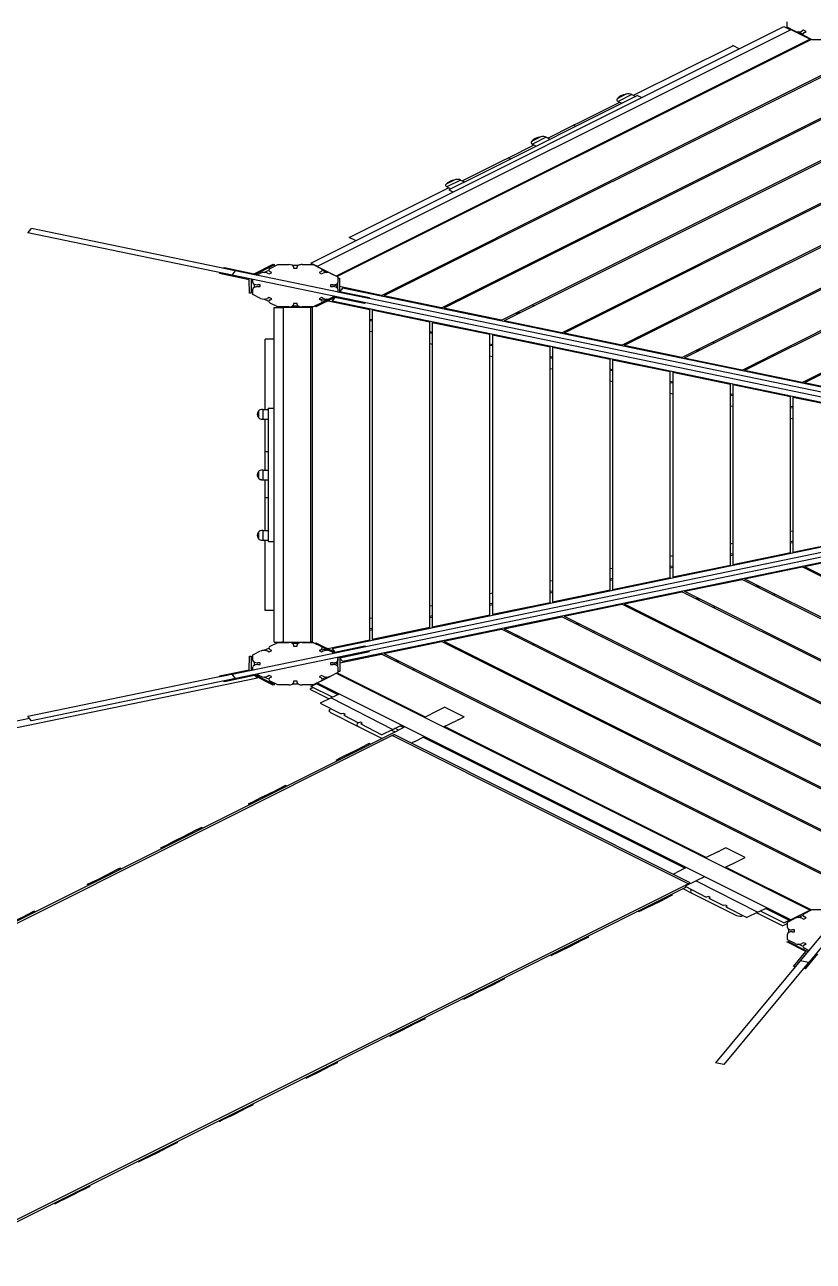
# Model space of a CAD drawing. Header units: millimetres. Extents: x 29838256 to 30236675, y -914750 to -833241.
# Drawn here: x 29969339 to 29970638, y -839502 to -837465 of the extents above; entities that cross this region are included whole.
import ezdxf

# ---------------------------------------------------------------- set-up
doc = ezdxf.new("R2010")
doc.units = ezdxf.units.MM
doc.header["$LTSCALE"] = 600
doc.header["$MEASUREMENT"] = 0
doc.layers.add('e-plan', color=9, linetype='CONTINUOUS')

msp = doc.modelspace()

# ---------------------------------------------------------------- linework, layer by layer
at = {"layer": 'e-plan', "extrusion": (0, -0.866025, 0.5)}
for p, q in [((29969810.3, -837857.4, 36597.1), (29970589.7, -837467.7, 37272)), ((29970589.7, -837467.7, 37272), (29970600.3, -837473, 37262.9)), ((29970595.2, -837469, 37269.7), (29970595.2, -837460, 37285.3)), ((29970607.9, -837475.4, 37258.7), (29970595.2, -837469, 37269.7)), ((29969820.9, -837862.7, 36587.9), (29970600.3, -837473, 37262.9)), ((29970632.8, -837488.5, 37235.9), (29969852, -837878.9, 36559.7)), ((29970635.2, -837489, 37235.1), (29969853.7, -837879.8, 36558.3)), ((29970599.5, -837471.5, 37265.4), (29970598.4, -837472, 37264.5)), ((29970631.3, -837487.4, 37237.8), (29970599.5, -837471.5, 37265.4)), ((29970600.3, -837473, 37262.9), (29970601, -837472.6, 37263.5)), ((29970601, -837472.6, 37263.5), (29970632.8, -837488.5, 37235.9)), ((29970621.2, -837480.2, 37250.3), (29970613.8, -837476.6, 37256.6)), ((29970622.1, -837474, 37261.1), (29970619.3, -837475.4, 37258.7)), ((29970626.3, -837476.1, 37257.4), (29970622.1, -837474, 37261.1)), ((29970623.5, -837477.5, 37255), (29970626.3, -837476.1, 37257.4)), ((29970636.2, -837489.5, 37234.2), (29970623.5, -837483.2, 37245.2)), ((29970631.3, -837487.4, 37237.8), (29970630.9, -837487.6, 37237.5)), ((29970634.1, -837489.5, 37234.2), (29970632.5, -837488.7, 37235.6)), ((29970654.2, -837489.5, 37234.2), (29970636.2, -837489.5, 37234.2)), ((29970341.7, -837581, 37075.7), (29970505.3, -837499.3, 37217.3)), ((29970505.3, -837499.3, 37217.3), (29970505.3, -837499.2, 37217.4)), ((29970515.9, -837504.5, 37208.2), (29970505.3, -837499.2, 37217.4)), ((29969926.4, -837910.6, 36504.9), (29970696.8, -837525.4, 37172.1)), ((29970698.5, -837527.4, 37168.6), (29969930.4, -837911.4, 36503.5)), ((29970025.5, -837931.1, 36469.4), (29970737.8, -837574.9, 37086.3)), ((29970739.5, -837576.9, 37082.9), (29970029.5, -837931.9, 36468)), ((29970348.5, -837581.2, 37075.4), (29970082.9, -837714, 36845.4)), ((29970253.3, -837625.3, 36999.1), (29970319.1, -837592.4, 37056.1)), ((29970330.5, -837578.9, 37079.3), (29970314.9, -837586.7, 37065.9)), ((29970338.9, -837579.6, 37078.1), (29970316.3, -837591, 37058.5)), ((29970316.3, -837591, 37058.5), (29970322.6, -837594.1, 37053)), ((29970338.9, -837579.6, 37078.1), (29970345.3, -837582.8, 37072.6)), ((29970348.5, -837581.2, 37075.4), (29970355.6, -837584.7, 37069.3)), ((29970124.5, -837951.6, 36433.9), (29970778.8, -837624.4, 37000.6)), ((29970780.5, -837626.4, 36997.1), (29970128.5, -837952.4, 36432.4)), ((29970200.7, -837651.6, 36953.5), (29970243, -837630.4, 36990.2)), ((29970243, -837630.4, 36990.2), (29970253.3, -837625.3, 36999.1)), ((29970246.6, -837632.2, 36987.1), (29970243, -837630.4, 36990.2)), ((29970189.4, -837649.5, 36957.2), (29970173.9, -837657.2, 36943.7)), ((29970197.9, -837650.2, 36956), (29970175.3, -837661.5, 36936.4)), ((29970197.9, -837650.2, 36956), (29970204.2, -837653.3, 36950.5)), ((29970135.7, -837684, 36897.3), (29970178, -837662.9, 36933.9)), ((29970173.9, -837657.2, 36943.7), (29970173.8, -837657.3, 36943.7)), ((29970175.3, -837661.5, 36936.4), (29970175.2, -837661.5, 36936.3)), ((29970175.2, -837661.5, 36936.3), (29970181.5, -837664.7, 36930.8)), ((29970175.3, -837661.5, 36936.4), (29970181.6, -837664.6, 36930.9)), ((29970223.5, -837972.1, 36398.4), (29970819.9, -837673.9, 36914.8)), ((29970059.7, -837722, 36831.5), (29970125.5, -837689.2, 36888.4)), ((29970125.5, -837689.2, 36888.4), (29970135.7, -837684, 36897.3)), ((29970139.3, -837685.8, 36894.2), (29970135.7, -837684, 36897.3)), ((29970821.5, -837675.9, 36911.4), (29970227.5, -837972.9, 36396.9)), ((29970082.9, -837714, 36845.4), (29970037.3, -837736.8, 36805.9)), ((29969873.5, -837815.2, 36670.2), (29970037.1, -837733.4, 36811.9)), ((29970048.5, -837719.9, 36835.1), (29970032.9, -837727.7, 36821.6)), ((29970057, -837720.6, 36833.9), (29970034.3, -837732, 36814.3)), ((29970034.3, -837732, 36814.3), (29970040.7, -837735.1, 36808.8)), ((29970057, -837720.6, 36833.9), (29970063.3, -837723.8, 36828.4)), ((29970322.5, -837992.6, 36362.8), (29970860.9, -837723.4, 36829.1)), ((29970862.5, -837725.4, 36825.6), (29970326.5, -837993.4, 36361.4)), ((29970037.3, -837736.8, 36805.9), (29970044.4, -837740.3, 36799.8)), ((29970421.5, -838013.1, 36327.3), (29970901.9, -837772.9, 36743.3)), ((29970903.6, -837774.9, 36739.9), (29970425.5, -838013.9, 36325.9)), ((29969344, -837807.6, 36683.3), (29969349.7, -837800.6, 36695.3)), ((29969680.4, -837877.2, 36562.6), (29969344, -837807.6, 36683.3)), ((29969686.2, -837870.3, 36574.7), (29969349.7, -837800.6, 36695.3)), ((29969884, -837820.5, 36660.9), (29969873.4, -837815.2, 36670.1)), ((29969873.4, -837815.2, 36670.1), (29969873.5, -837815.2, 36670.2)), ((29970520.6, -838033.6, 36291.8), (29970942.9, -837822.4, 36657.6)), ((29970944.6, -837824.4, 36654.1), (29970524.6, -838034.4, 36290.4)), ((29969810.3, -837857.4, 36597.1), (29969820.9, -837862.7, 36587.9)), ((29969659.7, -837874.6, 36567.3), (29969660.8, -837873.2, 36569.7)), ((29969708.8, -837884.8, 36549.6), (29969659.7, -837874.6, 36567.3)), ((29969666.7, -837866.2, 36581.9), (29969667.8, -837864.8, 36584.3)), ((29969717.5, -837876.7, 36563.6), (29969666.7, -837866.2, 36581.9)), ((29969667.8, -837864.8, 36584.3), (29969717, -837874.9, 36566.6)), ((29969680.4, -837877.2, 36562.6), (29969686.2, -837870.3, 36574.7)), ((29969680.6, -837877.3, 36562.6), (29969680.4, -837877.2, 36562.6)), ((29969680.6, -837877.4, 36562.4), (29969680.6, -837877.3, 36562.6)), ((29971216.7, -838195.5, 36011.4), (29969680.6, -837877.4, 36562.4)), ((29969717.4, -837876.8, 36563.5), (29969686.2, -837870.3, 36574.7)), ((29971222.5, -838188.6, 36023.4), (29969686.3, -837870.4, 36574.4)), ((29969717, -837874.9, 36566.6), (29969748.2, -837859.4, 36593.5)), ((29969717.3, -837876.9, 36563.3), (29969717.4, -837876.8, 36563.5)), ((29969750.3, -837860.5, 36591.7), (29969717.5, -837876.7, 36563.6)), ((29969720.3, -837877.5, 36562.2), (29969727.5, -837873.9, 36568.4)), ((29969733.3, -837872.8, 36570.4), (29969740.7, -837869.1, 36576.8)), ((29969738.8, -837873.9, 36568.4), (29969741.6, -837875.3, 36565.9)), ((29969741.6, -837875.3, 36565.9), (29969745.9, -837873.2, 36569.6)), ((29969743, -837866.2, 36581.9), (29969755.8, -837859.8, 36592.9)), ((29969745.9, -837873.2, 36569.6), (29969743, -837871.8, 36572.1)), ((29969748.2, -837859.4, 36593.5), (29969750.3, -837860.5, 36591.7)), ((29969755.8, -837859.8, 36592.9), (29969773.8, -837859.8, 36592.9)), ((29969779.6, -837861, 36590.7), (29969789.9, -837861, 36590.7)), ((29969781.8, -837863.8, 36586), (29969781.8, -837865.8, 36582.5)), ((29969781.8, -837865.8, 36582.5), (29969787.8, -837865.8, 36582.5)), ((29969787.8, -837865.8, 36582.5), (29969787.8, -837863.8, 36586)), ((29969795.8, -837859.8, 36592.9), (29969813.8, -837859.8, 36592.9)), ((29969813.8, -837859.8, 36592.9), (29969826.5, -837866.2, 36581.9)), ((29969819.1, -837861.7, 36589.5), (29969818.7, -837861.9, 36589.2)), ((29969820.6, -837862.8, 36587.6), (29969818.7, -837861.9, 36589.2)), ((29969820.2, -837863, 36587.3), (29969820.9, -837862.7, 36587.9)), ((29969852, -837878.9, 36559.7), (29969820.2, -837863, 36587.3)), ((29969826.5, -837871.8, 36572.1), (29969823.7, -837873.2, 36569.6)), ((29969823.7, -837873.2, 36569.6), (29969827.9, -837875.3, 36565.9)), ((29969827.9, -837875.3, 36565.9), (29969830.7, -837873.9, 36568.4)), ((29969828.8, -837869.1, 36576.8), (29969836.2, -837872.8, 36570.4)), ((29969842, -837873.9, 36568.4), (29969854.8, -837880.3, 36557.4)), ((29970619.6, -838054.1, 36256.3), (29970983.9, -837871.9, 36571.8)), ((29970985.6, -837873.9, 36568.4), (29970623.6, -838055, 36254.9)), ((29969708.9, -837906.8, 36511.5), (29969708.8, -837884.8, 36549.6)), ((29969711.7, -837883.8, 36551.3), (29969711.9, -837906.8, 36511.5)), ((29969714.7, -837889.3, 36541.8), (29969714.7, -837884.5, 36550.2)), ((29969717.2, -837897.4, 36527.8), (29969717.2, -837892.2, 36536.8)), ((29969726.7, -837893.3, 36534.9), (29969722.7, -837893.3, 36534.9)), ((29969722.7, -837896.3, 36529.7), (29969726.7, -837896.3, 36529.7)), ((29969726.7, -837896.3, 36529.7), (29969726.7, -837893.3, 36534.9)), ((29969846.8, -837893.3, 36534.9), (29969842.8, -837893.3, 36534.9)), ((29969842.8, -837893.3, 36534.9), (29969842.8, -837896.3, 36529.7)), ((29969842.8, -837896.3, 36529.7), (29969846.8, -837896.3, 36529.7)), ((29969854.6, -837895.7, 36530.7), (29969843, -837893.3, 36534.9)), ((29969852.3, -837895.2, 36531.5), (29969852.3, -837897.4, 36527.8)), ((29969854.8, -837879.2, 36559.2), (29969853.1, -837878.4, 36560.6)), ((29969854.7, -837899.8, 36523.7), (29969854.6, -837890.2, 36540.3)), ((29969854.8, -837880.3, 36557.4), (29969854.8, -837889.3, 36541.8)), ((29969854.8, -837882.2, 36554), (29969857.5, -837882.2, 36554)), ((29969857.5, -837882.2, 36554), (29969857.6, -837904.2, 36515.9)), ((29969926.4, -837910.6, 36504.9), (29969857.5, -837896.3, 36529.6)), ((29969956.5, -837898.4, 36526), (29969952.5, -837897.6, 36527.5)), ((29969977, -837885.3, 36548.7), (29969981, -837886.1, 36547.2)), ((29969711.9, -837906.8, 36511.5), (29969708.9, -837906.8, 36511.5)), ((29969714.7, -837909.3, 36507.1), (29969714.7, -837900.3, 36522.7)), ((29969727.5, -837915.7, 36496.1), (29969714.7, -837909.3, 36507.1)), ((29969740.7, -837920.5, 36487.7), (29969733.3, -837916.8, 36494.1)), ((29969741.6, -837914.2, 36498.6), (29969738.8, -837915.7, 36496.1)), ((29969745.9, -837916.4, 36494.9), (29969741.6, -837914.2, 36498.6)), ((29969743, -837917.8, 36492.4), (29969745.9, -837916.4, 36494.9)), ((29969849.5, -837914, 36498.9), (29969818.3, -837929.6, 36472)), ((29969827.9, -837914.2, 36498.6), (29969823.7, -837916.4, 36494.9)), ((29969823.7, -837916.4, 36494.9), (29969826.5, -837917.8, 36492.4)), ((29969823.8, -837916.4, 36494.8), (29969835.6, -837918.9, 36490.5)), ((29969827.1, -837923.1, 36483.2), (29969848.9, -837912.3, 36501.9)), ((29969830.7, -837915.7, 36496.1), (29969827.9, -837914.2, 36498.6)), ((29969836.2, -837916.8, 36494.1), (29969833.1, -837918.4, 36491.4)), ((29969848.9, -837912.2, 36502), (29969842, -837915.7, 36496.1)), ((29969849.6, -837914.1, 36498.9), (29969845.1, -837919.5, 36489.5)), ((29969848.9, -837912.3, 36501.9), (29969899.8, -837922.8, 36483.7)), ((29969898.6, -837924.2, 36481.3), (29969849.5, -837914, 36498.9)), ((29969850.8, -837912.6, 36501.4), (29969850.8, -837912.7, 36501.3)), ((29969854.8, -837900.3, 36522.7), (29969854.8, -837905.3, 36514)), ((29969905.6, -837915.8, 36495.9), (29969854.8, -837905.3, 36514.1)), ((29969856.6, -837905.7, 36513.4), (29969856.6, -837905.7, 36513.4)), ((29969857.6, -837904.2, 36515.9), (29969906.7, -837914.4, 36498.3)), ((29969862.4, -837898.7, 36525.5), (29969857.7, -837904.3, 36515.8)), ((29971080.1, -838150.9, 36088.7), (29969862.4, -837898.7, 36525.5)), ((29969881.8, -837901.3, 36520.9), (29969880.8, -837902.5, 36518.9)), ((29969906.7, -837914.4, 36498.3), (29969905.6, -837915.8, 36495.9)), ((29970025.5, -837931.1, 36469.4), (29969930.4, -837911.4, 36503.5)), ((29969953, -837900.1, 36523), (29969949, -837899.3, 36524.4)), ((29970055.5, -837918.9, 36490.5), (29970051.5, -837918.1, 36491.9)), ((29970076, -837905.8, 36513.1), (29970080, -837906.7, 36511.7)), ((29969755.8, -837929.8, 36471.6), (29969743, -837923.4, 36482.6)), ((29969749.9, -837930.8, 36469.9), (29969764.9, -837930.8, 36469.9)), ((29969749.9, -838481.9, 35515.4), (29969749.9, -837930.8, 36469.9)), ((29969773.8, -837929.8, 36471.6), (29969755.8, -837929.8, 36471.6)), ((29969807.3, -837930, 36471.2), (29969762.3, -837930, 36471.2)), ((29969762.3, -837930, 36471.2), (29969762.3, -837930.8, 36469.9)), ((29969764.9, -837930.3, 36470.8), (29969809.9, -837930.3, 36470.8)), ((29969764.9, -837930.8, 36469.9), (29969764.9, -837930.3, 36470.8)), ((29969764.9, -838481.9, 35515.4), (29969764.9, -837930.8, 36469.9)), ((29969789.9, -837928.5, 36473.8), (29969779.6, -837928.5, 36473.8)), ((29969787.8, -837923.8, 36482), (29969781.8, -837923.8, 36482)), ((29969781.8, -837923.8, 36482), (29969781.8, -837925.8, 36478.6)), ((29969787.8, -837925.8, 36478.6), (29969787.8, -837923.8, 36482)), ((29969813.8, -837929.8, 36471.6), (29969795.8, -837929.8, 36471.6)), ((29969807.3, -837930, 36471.2), (29969807.3, -837930.3, 36470.8)), ((29969809.9, -837930.3, 36470.8), (29969809.9, -838482.4, 35514.5)), ((29969812.3, -837930.5, 36470.3), (29969809.9, -837930.5, 36470.3)), ((29969812.3, -837929.8, 36471.6), (29969812.3, -838482.4, 35514.5)), ((29969826.5, -837923.4, 36482.6), (29969813.8, -837929.8, 36471.6)), ((29969818.3, -837929.6, 36472), (29969816.3, -837928.5, 36473.8)), ((29969838.5, -837919.5, 36489.5), (29969907.3, -837933.7, 36464.8)), ((29969845.1, -837919.5, 36489.5), (29971062.8, -838171.7, 36052.7)), ((29969863.6, -837923.3, 36482.9), (29969862.7, -837924.5, 36480.8)), ((29969899.8, -837922.8, 36483.7), (29969898.6, -837924.2, 36481.3)), ((29969907.3, -838478.5, 35521.3), (29969907.3, -837933.7, 36464.8)), ((29969911.3, -837934.6, 36463.4), (29969911.3, -838477.6, 35522.7)), ((29969911.3, -837934.6, 36463.4), (29970006.3, -837954.2, 36429.3)), ((29970124.5, -837951.6, 36433.9), (29970029.5, -837931.9, 36468)), ((29970052, -837920.6, 36487.5), (29970048, -837919.8, 36488.9)), ((29970154.5, -837939.4, 36455), (29970150.5, -837938.6, 36456.4)), ((29970175, -837926.3, 36477.6), (29970179, -837927.2, 36476.2)), ((29969907.3, -837949.7, 36437.2), (29969911.3, -837950.5, 36435.8)), ((29969911.3, -837953, 36431.5), (29969907.3, -837952.1, 36433)), ((29970006.3, -838458, 35556.8), (29970006.3, -837954.2, 36429.3)), ((29970010.3, -837955.1, 36427.9), (29970105.3, -837974.7, 36393.8)), ((29970010.3, -837955.1, 36427.9), (29970010.3, -838457.1, 35558.3)), ((29970223.5, -837972.1, 36398.4), (29970128.5, -837952.4, 36432.4)), ((29970151, -837941.1, 36452), (29970147, -837940.3, 36453.4)), ((29970253.5, -837959.9, 36419.5), (29970249.5, -837959.1, 36420.9)), ((29970274, -837946.8, 36442.1), (29970278, -837947.7, 36440.7)), ((29969907.3, -837969.4, 36403), (29969911.3, -837970.3, 36401.5)), ((29970006.3, -837970.2, 36401.7), (29970010.3, -837971, 36400.3)), ((29970010.3, -837973.5, 36396), (29970006.3, -837972.6, 36397.4)), ((29970105.3, -838437.4, 35592.4), (29970105.3, -837974.7, 36393.8)), ((29970109.3, -837975.6, 36392.4), (29970109.3, -838436.6, 35593.8)), ((29970109.3, -837975.6, 36392.4), (29970204.3, -837995.2, 36358.3)), ((29970322.5, -837992.6, 36362.8), (29970227.5, -837972.9, 36396.9)), ((29970250, -837961.7, 36416.5), (29970246, -837960.8, 36417.9)), ((29970352.5, -837980.4, 36383.9), (29970348.5, -837979.6, 36385.4)), ((29970373, -837967.3, 36406.6), (29970377, -837968.2, 36405.2)), ((29969734.9, -837983, 36379.5), (29969734.9, -837982.9, 36379.6)), ((29969749.9, -837982.9, 36379.6), (29969734.9, -837982.9, 36379.6)), ((29969734.9, -838098.6, 36179.2), (29969734.9, -837983, 36379.5)), ((29970006.3, -837990, 36367.4), (29970010.3, -837990.8, 36366)), ((29970105.3, -837990.7, 36366.2), (29970109.3, -837991.5, 36364.7)), ((29970109.3, -837994, 36360.5), (29970105.3, -837993.1, 36361.9)), ((29970204.3, -838416.9, 35627.9), (29970204.3, -837995.2, 36358.3)), ((29970208.3, -837996.1, 36356.8), (29970208.3, -838416.1, 35629.3)), ((29970208.3, -837996.1, 36356.8), (29970303.3, -838015.7, 36322.8)), ((29970421.5, -838013.1, 36327.3), (29970326.5, -837993.4, 36361.4)), ((29970349.1, -837982.2, 36380.9), (29970345.1, -837981.3, 36382.4)), ((29970451.6, -838000.9, 36348.4), (29970447.6, -838000.1, 36349.9)), ((29970472.1, -837987.8, 36371.1), (29970476.1, -837988.7, 36369.6)), ((29970105.3, -838010.5, 36331.9), (29970109.3, -838011.3, 36330.5)), ((29970204.3, -838011.2, 36330.7), (29970208.3, -838012, 36329.2)), ((29970208.3, -838014.5, 36325), (29970204.3, -838013.6, 36326.4)), ((29970303.4, -838396.4, 35663.4), (29970303.3, -838015.7, 36322.8)), ((29970307.3, -838016.6, 36321.3), (29970307.4, -838395.6, 35664.8)), ((29970307.3, -838016.6, 36321.3), (29970402.4, -838036.3, 36287.2)), ((29970520.6, -838033.6, 36291.8), (29970425.5, -838013.9, 36325.9)), ((29970448.1, -838002.7, 36345.4), (29970444.1, -838001.8, 36346.9)), ((29970571.1, -838008.4, 36335.6), (29970575.1, -838009.2, 36334.1)), ((29970204.3, -838031, 36296.4), (29970208.3, -838031.8, 36295)), ((29970303.3, -838031.7, 36295.1), (29970307.3, -838032.5, 36293.7)), ((29970307.3, -838035, 36289.4), (29970303.3, -838034.2, 36290.9)), ((29970402.4, -838375.9, 35698.9), (29970402.4, -838036.3, 36287.2)), ((29970406.4, -838037.1, 36285.8), (29970501.4, -838056.8, 36251.7)), ((29970406.4, -838037.1, 36285.8), (29970406.4, -838375.1, 35700.3)), ((29970619.6, -838054.1, 36256.3), (29970524.6, -838034.4, 36290.4)), ((29970547.1, -838023.2, 36309.9), (29970543.1, -838022.3, 36311.3)), ((29970550.6, -838021.4, 36312.9), (29970546.6, -838020.6, 36314.3)), ((29970303.3, -838051.5, 36260.9), (29970307.3, -838052.3, 36259.4)), ((29970402.4, -838052.2, 36259.6), (29970406.4, -838053, 36258.2)), ((29970406.4, -838055.5, 36253.9), (29970402.4, -838054.7, 36255.4)), ((29970501.4, -838355.4, 35734.4), (29970501.4, -838056.8, 36251.7)), ((29970505.4, -838057.6, 36250.3), (29970505.4, -838354.6, 35735.9)), ((29970505.4, -838057.6, 36250.3), (29970600.4, -838077.3, 36216.2)), ((29970718.6, -838074.6, 36220.8), (29970623.6, -838055, 36254.9)), ((29970402.4, -838072, 36225.4), (29970406.4, -838072.8, 36223.9)), ((29970501.4, -838072.7, 36224.1), (29970505.4, -838073.5, 36222.7)), ((29970505.4, -838076, 36218.4), (29970501.4, -838075.2, 36219.8)), ((29970600.4, -838334.9, 35770), (29970600.4, -838077.3, 36216.2)), ((29970604.4, -838078.1, 36214.8), (29970699.4, -838097.8, 36180.7)), ((29970604.4, -838078.1, 36214.8), (29970604.4, -838334.1, 35771.4)), ((29969724, -838101.1, 36174.9), (29969724, -838112.1, 36155.8)), ((29969731, -838098.6, 36179.2), (29969731, -838114.6, 36151.5)), ((29969731, -838098.6, 36179.2), (29969739.9, -838098.6, 36179.2)), ((29969739.9, -838096.3, 36183.2), (29969739.9, -838284.1, 35857.9)), ((29969739.9, -838096.3, 36183.2), (29969749.9, -838096.3, 36183.2)), ((29970501.4, -838092.5, 36189.8), (29970505.4, -838093.3, 36188.4)), ((29970600.4, -838093.2, 36188.6), (29970604.4, -838094, 36187.2)), ((29970604.4, -838096.5, 36182.9), (29970600.4, -838095.7, 36184.3)), ((29969731, -838114.6, 36151.5), (29969739.9, -838114.6, 36151.5)), ((29969734.9, -838161.2, 36070.9), (29969734.9, -838114.6, 36151.5)), ((29970600.4, -838113, 36154.3), (29970604.4, -838113.8, 36152.9)), ((29969734.9, -838168.4, 36058.3), (29969734.9, -838161.2, 36070.9)), ((29969739.9, -838168.4, 36058.3), (29969734.9, -838168.4, 36058.3)), ((29969734.9, -838198.4, 36006.5), (29969734.9, -838168.4, 36058.3)), ((29969724, -838200.9, 36002.1), (29969724, -838211.9, 35983.1)), ((29969731, -838198.4, 36006.5), (29969731, -838214.4, 35978.8)), ((29969731, -838198.4, 36006.5), (29969739.9, -838198.4, 36006.5)), ((29971217.2, -838216.8, 35974.6), (29969680.7, -838535, 35423.4)), ((29971222.9, -838223.7, 35962.6), (29969686.5, -838541.9, 35411.4)), ((29969724, -838211.9, 35983.1), (29969724, -838211.9, 35983)), ((29969731, -838214.4, 35978.8), (29969731, -838214.4, 35978.7)), ((29969731, -838214.4, 35978.7), (29969739.9, -838214.4, 35978.7)), ((29969731, -838214.4, 35978.8), (29969739.9, -838214.4, 35978.8)), ((29969734.9, -838244.3, 35926.9), (29969734.9, -838214.4, 35978.7)), ((29969734.9, -838251.5, 35914.4), (29969734.9, -838244.3, 35926.9)), ((29969739.9, -838244.3, 35926.9), (29969734.9, -838244.3, 35926.9)), ((29971062.8, -838240.5, 35933.5), (29969845.2, -838492.7, 35496.6)), ((29971253.1, -838238.5, 35936.9), (29970616.6, -839006.9, 34606.1)), ((29971267, -838241.4, 35932), (29970630.5, -839009.7, 34601.1)), ((29969734.9, -838298, 35833.9), (29969734.9, -838251.5, 35914.4)), ((29969862.4, -838513.5, 35460.6), (29971080.1, -838261.3, 35897.4)), ((29969739.9, -838284.1, 35857.9), (29969739.9, -838316.4, 35802.1)), ((29969724, -838300.5, 35829.5), (29969724, -838311.5, 35810.5)), ((29969731, -838298, 35833.9), (29969731, -838314, 35806.1)), ((29969731, -838298, 35833.9), (29969739.9, -838298, 35833.9)), ((29970600.4, -838299.2, 35831.8), (29970604.4, -838298.4, 35833.3)), ((29969731, -838314, 35806.1), (29969739.9, -838314, 35806.1)), ((29969734.9, -838429.7, 35605.7), (29969734.9, -838314, 35806.1)), ((29969739.9, -838316.4, 35802.1), (29969749.9, -838316.4, 35802.1)), ((29970501.4, -838319.7, 35796.3), (29970505.4, -838318.9, 35797.7)), ((29970604.4, -838315.7, 35803.3), (29970600.4, -838316.5, 35801.8)), ((29970604.4, -838318.1, 35799), (29970600.4, -838319, 35797.6)), ((29970699.4, -838314.4, 35805.5), (29970604.4, -838334.1, 35771.4)), ((29970402.4, -838340.2, 35760.8), (29970406.4, -838339.4, 35762.2)), ((29970505.4, -838336.2, 35767.7), (29970501.4, -838337, 35766.3)), ((29970505.4, -838338.6, 35763.5), (29970501.4, -838339.5, 35762)), ((29970600.4, -838334.9, 35770), (29970505.4, -838354.6, 35735.9)), ((29970623.6, -838357.2, 35731.3), (29970718.6, -838337.5, 35765.4)), ((29970303.4, -838360.7, 35725.3), (29970307.4, -838359.9, 35726.7)), ((29970406.4, -838356.7, 35732.2), (29970402.4, -838357.5, 35730.8)), ((29970406.4, -838359.2, 35728), (29970402.4, -838360, 35726.5)), ((29970501.4, -838355.4, 35734.4), (29970406.4, -838375.1, 35700.3)), ((29970524.6, -838377.7, 35695.8), (29970619.6, -838358.1, 35729.9)), ((29970984, -838540.2, 35414.3), (29970619.6, -838358.1, 35729.9)), ((29970623.6, -838357.2, 35731.3), (29970985.6, -838538.2, 35417.8)), ((29970204.3, -838381.2, 35689.7), (29970208.3, -838380.4, 35691.2)), ((29970307.4, -838377.2, 35696.7), (29970303.4, -838378, 35695.3)), ((29970307.4, -838379.7, 35692.4), (29970303.4, -838380.5, 35691)), ((29970402.4, -838375.9, 35698.9), (29970307.4, -838395.6, 35664.8)), ((29970425.6, -838398.2, 35660.3), (29970520.6, -838378.6, 35694.4)), ((29970942.9, -838589.7, 35328.6), (29970520.6, -838378.6, 35694.4)), ((29970524.6, -838377.7, 35695.8), (29970944.6, -838587.7, 35332)), ((29970105.3, -838401.7, 35654.2), (29970109.3, -838400.9, 35655.7)), ((29970208.3, -838397.7, 35661.2), (29970204.3, -838398.5, 35659.7)), ((29970208.3, -838400.2, 35656.9), (29970204.3, -838401, 35655.5)), ((29970303.4, -838396.4, 35663.4), (29970208.3, -838416.1, 35629.3)), ((29970326.5, -838418.7, 35624.7), (29970421.6, -838399.1, 35658.8)), ((29970901.9, -838639.2, 35242.8), (29970421.6, -838399.1, 35658.8)), ((29970425.6, -838398.2, 35660.3), (29970903.6, -838637.2, 35246.3)), ((29970543.1, -838389.8, 35674.8), (29970547.1, -838389, 35676.3)), ((29970550.6, -838390.7, 35673.2), (29970546.6, -838391.6, 35671.8)), ((29970571.1, -838403.8, 35650.6), (29970575.1, -838403, 35652)), ((29970006.3, -838422.2, 35618.7), (29970010.3, -838421.4, 35620.1)), ((29970109.3, -838418.2, 35625.7), (29970105.3, -838419, 35624.2)), ((29970109.3, -838420.7, 35621.4), (29970105.3, -838421.5, 35620)), ((29970204.3, -838416.9, 35627.9), (29970109.3, -838436.6, 35593.8)), ((29970227.5, -838439.3, 35589.2), (29970322.5, -838419.6, 35623.3)), ((29970860.9, -838688.8, 35157.1), (29970322.5, -838419.6, 35623.3)), ((29970326.5, -838418.7, 35624.7), (29970862.6, -838686.8, 35160.5)), ((29970444.1, -838410.3, 35639.3), (29970448.1, -838409.5, 35640.7)), ((29970451.6, -838411.3, 35637.7), (29970447.6, -838412.1, 35636.3)), ((29970472.1, -838424.3, 35615.1), (29970476.1, -838423.5, 35616.5)), ((29969734.9, -838429.8, 35605.7), (29969734.9, -838429.7, 35605.7)), ((29969749.9, -838429.8, 35605.7), (29969734.9, -838429.8, 35605.7)), ((29969907.3, -838442.7, 35583.2), (29969911.3, -838441.9, 35584.6)), ((29970010.3, -838438.7, 35590.1), (29970006.3, -838439.6, 35588.7)), ((29970010.3, -838441.2, 35585.9), (29970006.3, -838442, 35584.4)), ((29970105.3, -838437.4, 35592.4), (29970010.3, -838457.1, 35558.3)), ((29970128.5, -838459.8, 35553.7), (29970223.5, -838440.1, 35587.8)), ((29970819.9, -838738.3, 35071.3), (29970223.5, -838440.1, 35587.8)), ((29970227.5, -838439.3, 35589.2), (29970821.6, -838736.3, 35074.8)), ((29970345.1, -838430.8, 35603.8), (29970349.1, -838430, 35605.2)), ((29970352.6, -838431.8, 35602.2), (29970348.6, -838432.6, 35600.8)), ((29970373.1, -838444.8, 35579.6), (29970377.1, -838444, 35581)), ((29969911.3, -838459.2, 35554.6), (29969907.3, -838460.1, 35553.2)), ((29969911.3, -838461.7, 35550.4), (29969907.3, -838462.5, 35548.9)), ((29970006.3, -838458, 35556.8), (29969911.3, -838477.6, 35522.7)), ((29970029.5, -838480.3, 35518.2), (29970124.5, -838460.6, 35552.3)), ((29970778.9, -838787.8, 34985.6), (29970124.5, -838460.6, 35552.3)), ((29970128.5, -838459.8, 35553.7), (29970780.5, -838785.8, 34989)), ((29970246.1, -838451.4, 35568.3), (29970250.1, -838450.5, 35569.7)), ((29970253.5, -838452.3, 35566.7), (29970249.5, -838453.1, 35565.2)), ((29970274, -838465.3, 35544), (29970278, -838464.5, 35545.5)), ((29969743.1, -838488.8, 35503.5), (29969755.8, -838482.4, 35514.5)), ((29969749.9, -838481.9, 35515.4), (29969764.9, -838481.9, 35515.4)), ((29969755.8, -838482.4, 35514.5), (29969773.8, -838482.4, 35514.5)), ((29969762.3, -838481.9, 35515.4), (29969762.3, -838482.1, 35514.9)), ((29969764.9, -838482.1, 35514.9), (29969762.3, -838482.1, 35514.9)), ((29969764.9, -838482.4, 35514.5), (29969764.9, -838481.9, 35515.4)), ((29969809.9, -838482.4, 35514.5), (29969764.9, -838482.4, 35514.5)), ((29969779.6, -838483.6, 35512.3), (29969790, -838483.6, 35512.3)), ((29969781.8, -838486.4, 35507.6), (29969781.8, -838488.4, 35504.1)), ((29969781.8, -838488.4, 35504.1), (29969787.8, -838488.4, 35504.1)), ((29969787.8, -838488.4, 35504.1), (29969787.8, -838486.4, 35507.6)), ((29969795.8, -838482.4, 35514.5), (29969813.8, -838482.4, 35514.5)), ((29969812.3, -838481.6, 35515.8), (29969809.9, -838481.6, 35515.8)), ((29969813.8, -838482.4, 35514.5), (29969826.5, -838488.8, 35503.5)), ((29969816.5, -838483.8, 35512.1), (29969818.4, -838482.8, 35513.8)), ((29969818.4, -838482.8, 35513.8), (29969849.6, -838498.3, 35486.9)), ((29969907.3, -838478.5, 35521.3), (29969838.4, -838492.7, 35496.6)), ((29969849.6, -838498.3, 35486.9), (29969898.8, -838488.1, 35504.5)), ((29969862.7, -838487.7, 35505.3), (29969863.6, -838488.9, 35503.3)), ((29969898.8, -838488.1, 35504.5), (29969899.9, -838489.5, 35502.1)), ((29969930.5, -838500.8, 35482.7), (29970025.5, -838481.1, 35516.7)), ((29970737.9, -838837.3, 34899.8), (29970025.5, -838481.1, 35516.7)), ((29970029.5, -838480.3, 35518.2), (29970739.5, -838835.3, 34903.3)), ((29970147.1, -838471.9, 35532.7), (29970151.1, -838471, 35534.2)), ((29970154.5, -838472.8, 35531.2), (29970150.5, -838473.6, 35529.7)), ((29970175, -838485.9, 35508.5), (29970179, -838485, 35509.9)), ((29969708.8, -838527.3, 35436.7), (29969708.9, -838505.3, 35474.8)), ((29969708.9, -838505.3, 35474.8), (29969711.9, -838505.3, 35474.8)), ((29969711.9, -838505.3, 35474.8), (29969711.6, -838528.4, 35434.9)), ((29969714.8, -838502.9, 35479), (29969727.5, -838496.5, 35490)), ((29969714.8, -838511.9, 35463.4), (29969714.8, -838502.9, 35479)), ((29969733.4, -838495.4, 35492), (29969740.7, -838491.7, 35498.4)), ((29969738.8, -838496.5, 35490), (29969741.6, -838497.9, 35487.6)), ((29969741.6, -838497.9, 35487.6), (29969745.9, -838495.8, 35491.2)), ((29969745.9, -838495.8, 35491.2), (29969743.1, -838494.4, 35493.7)), ((29969826.5, -838494.4, 35493.7), (29969823.7, -838495.8, 35491.2)), ((29969823.7, -838495.8, 35491.2), (29969827.9, -838497.9, 35487.6)), ((29969835.5, -838493.3, 35495.6), (29969823.8, -838495.8, 35491.4)), ((29969841.3, -838496.2, 35490.6), (29969827.6, -838489.4, 35502.3)), ((29969827.9, -838497.9, 35487.6), (29969830.7, -838496.5, 35490)), ((29969833.1, -838493.8, 35494.7), (29969836.2, -838495.4, 35492)), ((29969842.1, -838496.5, 35490), (29969849.2, -838500.1, 35483.8)), ((29969845.2, -838492.7, 35496.6), (29969849.8, -838498.3, 35487)), ((29969899.9, -838489.5, 35502.1), (29969849.1, -838500.1, 35483.9)), ((29969850.9, -838499.7, 35484.6), (29969851, -838499.7, 35484.5)), ((29969854.7, -838522.5, 35445.1), (29969854.9, -838507.1, 35471.7)), ((29969854.8, -838507.1, 35471.8), (29969854.8, -838511.9, 35463.4)), ((29969854.9, -838507.1, 35471.7), (29969905.8, -838496.6, 35490)), ((29969856.7, -838506.7, 35472.5), (29969856.8, -838506.7, 35472.4)), ((29969906.9, -838498, 35487.6), (29969857.7, -838508.1, 35469.9)), ((29969857.7, -838515.8, 35456.6), (29969926.5, -838501.6, 35481.2)), ((29969857.7, -838508.1, 35469.9), (29969857.7, -838530.1, 35431.8)), ((29969857.9, -838508.1, 35470), (29969862.4, -838513.5, 35460.6)), ((29969905.8, -838496.6, 35490), (29969906.9, -838498, 35487.6)), ((29970696.9, -838886.8, 34814.1), (29969926.5, -838501.6, 35481.2)), ((29969930.5, -838500.8, 35482.7), (29970698.5, -838884.8, 34817.5)), ((29970048, -838492.4, 35497.2), (29970052, -838491.5, 35498.7)), ((29970055.5, -838493.3, 35495.6), (29970051.5, -838494.1, 35494.2)), ((29970076, -838506.4, 35473), (29970080, -838505.5, 35474.4)), ((29969659.6, -838537.5, 35419), (29969708.8, -838527.3, 35436.7)), ((29969711.6, -838528.4, 35434.9), (29969660.8, -838538.9, 35416.6)), ((29969711.7, -838528.5, 35434.7), (29969680.5, -838534.9, 35423.5)), ((29969711.8, -838528.6, 35434.5), (29969711.7, -838528.5, 35434.7)), ((29969714.8, -838527.9, 35435.6), (29969714.8, -838522.9, 35444.3)), ((29969717.3, -838520, 35449.4), (29969717.3, -838514.8, 35458.4)), ((29969726.8, -838515.9, 35456.5), (29969722.8, -838515.9, 35456.5)), ((29969722.8, -838518.9, 35451.3), (29969726.8, -838518.9, 35451.3)), ((29969726.8, -838518.9, 35451.3), (29969726.8, -838515.9, 35456.5)), ((29969846.8, -838515.9, 35456.5), (29969842.8, -838515.9, 35456.5)), ((29969842.8, -838515.9, 35456.5), (29969842.8, -838518.9, 35451.3)), ((29969842.8, -838518.9, 35451.3), (29969846.8, -838518.9, 35451.3)), ((29969843, -838518.9, 35451.3), (29969854.8, -838516.4, 35455.5)), ((29969852.3, -838514.8, 35458.4), (29969852.3, -838517, 35454.6)), ((29969854.8, -838522.9, 35444.3), (29969854.8, -838531.9, 35428.8)), ((29969880.9, -838509.7, 35467.3), (29969881.8, -838510.8, 35465.2)), ((29969949, -838512.9, 35461.7), (29969953, -838512.1, 35463.1)), ((29969956.5, -838513.8, 35460.1), (29969952.5, -838514.6, 35458.7)), ((29969977, -838526.9, 35437.5), (29969981, -838526, 35438.9)), ((29969722.2, -838541.2, 35412.7), (29968618.3, -838769.8, 35016.6)), ((29969680.5, -838534.9, 35423.5), (29969344, -838604.6, 35302.8)), ((29969686.2, -838541.9, 35411.5), (29969349.7, -838611.6, 35290.8)), ((29969660.8, -838538.9, 35416.6), (29969659.6, -838537.5, 35419)), ((29969667.8, -838547.3, 35402), (29969666.6, -838545.9, 35404.4)), ((29969716.9, -838537.1, 35419.7), (29969667.8, -838547.3, 35402)), ((29969686.2, -838541.9, 35411.5), (29969680.5, -838534.9, 35423.5)), ((29969686.4, -838541.8, 35411.6), (29969686.2, -838541.9, 35411.5)), ((29969686.5, -838541.9, 35411.4), (29969686.4, -838541.8, 35411.6)), ((29969748.1, -838552.7, 35392.8), (29969716.9, -838537.1, 35419.7)), ((29969717.6, -838535.5, 35422.6), (29969750.2, -838551.6, 35394.6)), ((29969722.2, -838541.2, 35412.7), (29969720.2, -838538.8, 35416.8)), ((29969727.5, -838538.3, 35417.7), (29969720.7, -838534.8, 35423.7)), ((29969740.7, -838543.1, 35409.4), (29969733.4, -838539.4, 35415.7)), ((29969741.6, -838536.8, 35420.2), (29969738.8, -838538.3, 35417.7)), ((29969745.9, -838539, 35416.5), (29969741.6, -838536.8, 35420.2)), ((29969743.1, -838540.4, 35414.1), (29969745.9, -838539, 35416.5)), ((29969755.8, -838552.4, 35393.2), (29969743.1, -838546, 35404.3)), ((29969787.8, -838546.4, 35403.6), (29969781.8, -838546.4, 35403.6)), ((29969781.8, -838546.4, 35403.6), (29969781.8, -838548.4, 35400.2)), ((29969787.8, -838548.4, 35400.2), (29969787.8, -838546.4, 35403.6)), ((29969826.5, -838546, 35404.3), (29969813.8, -838552.4, 35393.2)), ((29969820.6, -838549.3, 35398.5), (29969818.7, -838550.3, 35396.9)), ((29970601, -838939.5, 34722.7), (29969820.3, -838549.2, 35398.8)), ((29969827.9, -838536.8, 35420.2), (29969823.7, -838539, 35416.5)), ((29969823.7, -838539, 35416.5), (29969826.5, -838540.4, 35414.1)), ((29969826.5, -838546, 35404.3), (29969842.1, -838538.3, 35417.7)), ((29969830.8, -838538.3, 35417.7), (29969827.9, -838536.8, 35420.2)), ((29969836.2, -838539.4, 35415.7), (29969828.8, -838543.1, 35409.4)), ((29969854.8, -838531.9, 35428.8), (29969842.1, -838538.3, 35417.7)), ((29969852.1, -838533.3, 35426.4), (29970632.9, -838923.6, 34750.3)), ((29969854.8, -838533, 35426.9), (29969853.1, -838533.8, 35425.5)), ((29969853.7, -838532.4, 35427.8), (29969998.8, -838605, 35302.2)), ((29969857.7, -838530.1, 35431.8), (29969854.8, -838530.1, 35431.8)), ((29969750.2, -838551.6, 35394.6), (29969748.1, -838552.7, 35392.8)), ((29969773.8, -838552.4, 35393.2), (29969755.8, -838552.4, 35393.2)), ((29969790, -838551.2, 35395.4), (29969779.6, -838551.2, 35395.4)), ((29969813.8, -838552.4, 35393.2), (29969795.8, -838552.4, 35393.2)), ((29969814.1, -838556.7, 35385.8), (29969808.4, -838559.5, 35380.9)), ((29969808.4, -838559.5, 35380.9), (29969840.3, -838575.5, 35353.3)), ((29969810.4, -838554.8, 35389), (29969819.1, -838550.5, 35396.6)), ((29969846, -838572.7, 35358.2), (29969810.4, -838554.8, 35389)), ((29969818.7, -838550.3, 35396.9), (29969854.8, -838568.3, 35365.6)), ((29969856.7, -838567.4, 35367.3), (29969843.5, -838573.9, 35356)), ((29969843.5, -838573.9, 35356), (29969825.7, -838582.7, 35340.8)), ((29969825.7, -838582.7, 35340.8), (29969860.4, -838600.3, 35310.3)), ((29969843.5, -838573.9, 35356), (29969945.2, -838625.6, 35266.5)), ((29970030.9, -838588.9, 35329.9), (29970021, -838593.9, 35321.4)), ((29970030.9, -838588.9, 35329.9), (29970062.7, -838604.9, 35302.4)), ((29969346.5, -838607.6, 35297.6), (29968610.2, -838760.1, 35033.5)), ((29969349.7, -838611.6, 35290.8), (29969344, -838604.6, 35302.8)), ((29969842.4, -838592.1, 35324.6), (29969842.7, -838591.9, 35324.8)), ((29969842.4, -838597.7, 35314.8), (29969888.4, -838620.7, 35274.9)), ((29969864, -838599.3, 35312.1), (29969860.4, -838600.3, 35310.3)), ((29969866.8, -838600.7, 35309.6), (29969864, -838599.3, 35312.1)), ((29969864.6, -838602.4, 35306.6), (29969866.8, -838600.7, 35309.6)), ((29969864.6, -838602.4, 35306.6), (29969888.5, -838614.6, 35285.6)), ((29970018.8, -838595, 35319.5), (29969997.2, -838605.8, 35300.8)), ((29970021, -838593.9, 35321.4), (29970018.8, -838595, 35319.5)), ((29970029, -838621.7, 35273.2), (29970050.7, -838610.9, 35292)), ((29970052.8, -838609.8, 35293.8), (29970050.7, -838610.9, 35292)), ((29970052.8, -838609.8, 35293.8), (29970062.7, -838604.9, 35302.4)), ((29969949.5, -838629.6, 35259.5), (29968696.6, -839256.1, 34174.3)), ((29969888.4, -838615, 35284.7), (29969888.7, -838614.9, 35285)), ((29969888.4, -838620.7, 35274.9), (29969927.9, -838640.5, 35240.7)), ((29969892, -838613.5, 35287.4), (29969888.5, -838614.6, 35285.6)), ((29969894.8, -838615, 35284.9), (29969892, -838613.5, 35287.4)), ((29969892.7, -838616.7, 35281.9), (29969894.8, -838615, 35284.9)), ((29969892.7, -838616.7, 35281.9), (29969927.4, -838634.4, 35251.3)), ((29969945.2, -838625.6, 35266.5), (29969927.4, -838634.4, 35251.3)), ((29969942.9, -838626.7, 35264.5), (29969949.1, -838629.8, 35259.1)), ((29969945.2, -838625.6, 35266.5), (29969959.3, -838618.7, 35278.5)), ((29969954.7, -838627, 35264), (29969948.6, -838623.9, 35269.3)), ((29969965.3, -838621.7, 35273.2), (29969949.5, -838629.6, 35259.5)), ((29969957.4, -838619.6, 35276.8), (29969963.5, -838622.6, 35271.6)), ((29970030.7, -838620.9, 35274.6), (29970462.1, -838836.6, 34901)), ((29969944, -838635.9, 35248.6), (29968700.1, -839257.9, 34171.3)), ((29969906.3, -838649.1, 35225.8), (29969891.5, -838656.5, 35212.9)), ((29969908.4, -838650.2, 35223.9), (29969906.3, -838649.1, 35225.8)), ((29969944, -838635.9, 35248.6), (29969947.4, -838634.2, 35251.5)), ((29970432, -838879.9, 34826), (29969944, -838635.9, 35248.6)), ((29970435.4, -838878.2, 34828.9), (29969947.4, -838634.2, 35251.5)), ((29969981.4, -838645.5, 35231.9), (29969975.7, -838648.4, 35227)), ((29969981.4, -838645.5, 35231.9), (29969997.2, -838637.6, 35245.6)), ((29970426.4, -838854.4, 34870.1), (29969994.9, -838638.7, 35243.7)), ((29969995.3, -838638.6, 35244), (29970426.7, -838854.3, 34870.4)), ((29969868.8, -838667.8, 35193.3), (29969855.8, -838674.3, 35182)), ((29969868.8, -838667.8, 35193.3), (29969891.5, -838656.5, 35212.9)), ((29969868.8, -838667.8, 35193.3), (29969871, -838668.9, 35191.5)), ((29969891.5, -838656.5, 35212.9), (29969893.6, -838657.6, 35211.1)), ((29969851.9, -838676.3, 35178.6), (29969855.8, -838674.3, 35182)), ((29969854, -838677.4, 35176.8), (29969851.9, -838676.3, 35178.6)), ((29969858, -838675.4, 35180.2), (29969855.8, -838674.3, 35182)), ((29969730.8, -838736.9, 35073.7), (29969753.4, -838725.6, 35093.3)), ((29969768.3, -838718.1, 35106.2), (29969753.4, -838725.6, 35093.3)), ((29969753.4, -838725.6, 35093.3), (29969755.6, -838726.6, 35091.5)), ((29969770.4, -838719.2, 35104.4), (29969768.3, -838718.1, 35106.2)), ((29969707.6, -838748.5, 35053.7), (29969717.8, -838743.4, 35062.5)), ((29969709.7, -838749.5, 35051.8), (29969707.6, -838748.5, 35053.7)), ((29969730.8, -838736.9, 35073.7), (29969717.8, -838743.4, 35062.5)), ((29969719.9, -838744.4, 35060.6), (29969717.8, -838743.4, 35062.5)), ((29969730.8, -838736.9, 35073.7), (29969732.9, -838737.9, 35071.9)), ((29969592.8, -838805.9, 34954.2), (29969615.4, -838794.6, 34973.8)), ((29969630.2, -838787.2, 34986.6), (29969615.4, -838794.6, 34973.8)), ((29969615.4, -838794.6, 34973.8), (29969617.5, -838795.6, 34971.9)), ((29969632.4, -838788.2, 34984.8), (29969630.2, -838787.2, 34986.6)), ((29969563.3, -838820.6, 34928.7), (29969575.4, -838814.6, 34939.2)), ((29969579.7, -838812.4, 34942.9), (29969575.4, -838814.6, 34939.2)), ((29969575.4, -838814.6, 34939.2), (29969577.5, -838815.6, 34937.3)), ((29969592.8, -838805.9, 34954.2), (29969579.7, -838812.4, 34942.9)), ((29969581.9, -838813.5, 34941.1), (29969579.7, -838812.4, 34942.9)), ((29969592.8, -838805.9, 34954.2), (29969594.9, -838807, 34952.3)), ((29969565.4, -838821.7, 34926.9), (29969563.3, -838820.6, 34928.7)), ((29970482.1, -838826.6, 34918.4), (29970460.4, -838837.4, 34899.6)), ((29970482.1, -838826.6, 34918.4), (29970484.2, -838825.5, 34920.2)), ((29970494.1, -838820.6, 34928.8), (29970484.2, -838825.5, 34920.2)), ((29970525.9, -838836.5, 34901.2), (29970494.1, -838820.6, 34928.8)), ((29969496.2, -838854.2, 34870.6), (29969492.2, -838856.2, 34867.1)), ((29969498.4, -838855.2, 34868.8), (29969496.2, -838854.2, 34870.6)), ((29970428.6, -838853.3, 34872), (29970412.8, -838861.2, 34858.3)), ((29970492.2, -838853.3, 34872), (29970513.9, -838842.5, 34890.8)), ((29970493.9, -838852.5, 34873.5), (29970635.2, -838923.2, 34751.1)), ((29970513.9, -838842.5, 34890.8), (29970516, -838841.4, 34892.6)), ((29970516, -838841.4, 34892.6), (29970525.9, -838836.5, 34901.2)), ((29969454.7, -838874.9, 34834.6), (29969441.7, -838881.4, 34823.4)), ((29969454.7, -838874.9, 34834.6), (29969477.3, -838863.6, 34854.2)), ((29969454.7, -838874.9, 34834.6), (29969456.8, -838876, 34832.8)), ((29969492.2, -838856.2, 34867.1), (29969477.3, -838863.6, 34854.2)), ((29969477.3, -838863.6, 34854.2), (29969479.5, -838864.7, 34852.4)), ((29969494.3, -838857.2, 34865.3), (29969492.2, -838856.2, 34867.1)), ((29970407.1, -838864.1, 34853.4), (29970412.8, -838861.2, 34858.3)), ((29970444.9, -838875.3, 34833.9), (29970427.1, -838884.1, 34818.7)), ((29970458.9, -838868.5, 34845.8), (29970444.9, -838875.3, 34833.9)), ((29970444.9, -838875.3, 34833.9), (29970546.6, -838927, 34744.4)), ((29969188.1, -839501.9, 33748.7), (29970432, -838879.9, 34826)), ((29969209.7, -839494.6, 33761.2), (29970428.9, -838885, 34817.2)), ((29969443.8, -838882.5, 34821.5), (29969441.7, -838881.4, 34823.4)), ((29970422.9, -838888, 34812), (29970437.9, -838895.5, 34799.1)), ((29970427.1, -838884.1, 34818.7), (29970461.8, -838901.8, 34788.1)), ((29970432, -838879.9, 34826), (29970435.4, -838878.2, 34828.9)), ((29970437.9, -838889.8, 34808.9), (29970438.1, -838889.7, 34809)), ((29970437.9, -838895.5, 34799.1), (29970511.4, -838932.2, 34735.4)), ((29970368.2, -838917.5, 34760.9), (29970366, -838916.4, 34762.7)), ((29970368.2, -838917.5, 34760.9), (29970390.8, -838906.2, 34780.5)), ((29970390.8, -838906.2, 34780.5), (29970388.7, -838905.1, 34782.3)), ((29970405.6, -838898.7, 34793.4), (29970390.8, -838906.2, 34780.5)), ((29970403.5, -838897.7, 34795.2), (29970405.6, -838898.7, 34793.4)), ((29970465.4, -838900.7, 34790), (29970461.8, -838901.8, 34788.1)), ((29970468.2, -838902.1, 34787.5), (29970465.4, -838900.7, 34790)), ((29970466, -838903.9, 34784.4), (29970468.2, -838902.1, 34787.5)), ((29970466, -838903.9, 34784.4), (29970489.9, -838916, 34763.4)), ((29970493.4, -838915, 34765.3), (29970489.9, -838916, 34763.4)), ((29970496.2, -838916.4, 34762.8), (29970493.4, -838915, 34765.3)), ((29970494.1, -838918.2, 34759.7), (29970496.2, -838916.4, 34762.8)), ((29969316.7, -838943.9, 34715.1), (29969339.3, -838932.6, 34734.7)), ((29969354.1, -838925.2, 34747.5), (29969339.3, -838932.6, 34734.7)), ((29969339.3, -838932.6, 34734.7), (29969341.4, -838933.7, 34732.8)), ((29969356.3, -838926.3, 34745.7), (29969354.1, -838925.2, 34747.5)), ((29970349.1, -838924.9, 34748.1), (29970351.2, -838925.9, 34746.3)), ((29970355.1, -838924, 34749.6), (29970351.2, -838925.9, 34746.3)), ((29970353, -838922.9, 34751.5), (29970355.1, -838924, 34749.6)), ((29970368.2, -838917.5, 34760.9), (29970355.1, -838924, 34749.6)), ((29970494.1, -838918.2, 34759.7), (29970528.8, -838935.8, 34729.2)), ((29970546.6, -838927, 34744.4), (29970528.8, -838935.8, 34729.2)), ((29970545, -838927.8, 34743), (29970587.8, -838949.2, 34706)), ((29970546.6, -838927, 34744.4), (29970561.4, -838919.8, 34757)), ((29970589.7, -838944.5, 34714.1), (29970550.8, -838925, 34747.9)), ((29970559.6, -838920.7, 34755.4), (29970599.5, -838940.7, 34720.8)), ((29970595.3, -838943.1, 34716.5), (29970608, -838936.8, 34727.5)), ((29970631.3, -838924.7, 34748.3), (29970599.5, -838940.7, 34720.8)), ((29970632.9, -838923.6, 34750.3), (29970601, -838939.5, 34722.7)), ((29970613.9, -838935.6, 34729.5), (29970621.2, -838931.9, 34735.9)), ((29970619.3, -838936.8, 34727.5), (29970622.2, -838938.2, 34725)), ((29970622.2, -838938.2, 34725), (29970626.4, -838936.1, 34728.7)), ((29970623.6, -838929, 34741), (29970636.3, -838922.6, 34752)), ((29970626.4, -838936.1, 34728.7), (29970623.6, -838934.7, 34731.2)), ((29970631, -838924.6, 34748.6), (29970631.3, -838924.7, 34748.3)), ((29970634.2, -838922.6, 34752), (29970632.5, -838923.5, 34750.6)), ((29970636.3, -838922.6, 34752), (29970654.3, -838922.6, 34752)), ((29970595.3, -838945.5, 34712.4), (29970587.8, -838949.2, 34706)), ((29970589.7, -838944.5, 34714.1), (29970598.5, -838940.1, 34721.7)), ((29970595.3, -838952.1, 34700.9), (29970595.3, -838943.1, 34716.5)), ((29970597.8, -838960.2, 34686.9), (29970597.8, -838955, 34695.9)), ((29970602.1, -838939.4, 34723), (29970602.5, -838939.5, 34722.7)), ((29970607.3, -838956.1, 34694), (29970603.3, -838956.1, 34694)), ((29970607.3, -838959.1, 34688.8), (29970607.3, -838956.1, 34694)), ((29970230.1, -838986.5, 34641.3), (29970252.7, -838975.2, 34660.9)), ((29970252.7, -838975.2, 34660.9), (29970250.6, -838974.1, 34662.8)), ((29970267.6, -838967.8, 34673.8), (29970252.7, -838975.2, 34660.9)), ((29970265.5, -838966.7, 34675.6), (29970267.6, -838967.8, 34673.8)), ((29970594.5, -838975.9, 34659.7), (29970596.7, -838974.9, 34661.5)), ((29970625.6, -838991.5, 34632.7), (29970594.5, -838975.9, 34659.7)), ((29970595.3, -838972.1, 34666.2), (29970595.3, -838963.1, 34681.8)), ((29970608, -838978.5, 34655.2), (29970595.3, -838972.1, 34666.2)), ((29970596.7, -838974.9, 34661.5), (29970629.1, -838991.3, 34633.1)), ((29970603.3, -838959.1, 34688.8), (29970607.3, -838959.1, 34688.8)), ((29970622.2, -838977.1, 34657.7), (29970619.3, -838978.5, 34655.2)), ((29970626.4, -838979.2, 34654), (29970622.2, -838977.1, 34657.7)), ((29970204.8, -838997, 34623.1), (29970206.9, -838998.1, 34621.3)), ((29970217.1, -838993, 34630.1), (29970206.9, -838998.1, 34621.3)), ((29970215, -838992, 34631.9), (29970217.1, -838993, 34630.1)), ((29970230.1, -838986.5, 34641.3), (29970217.1, -838993, 34630.1)), ((29970230.1, -838986.5, 34641.3), (29970228, -838985.5, 34643.2)), ((29970605.2, -839016.1, 34590.1), (29970625.6, -838991.5, 34632.7)), ((29970629.1, -838991.3, 34633.1), (29970608, -839016.7, 34589.1)), ((29970621.2, -838983.3, 34646.8), (29970613.9, -838979.7, 34653.2)), ((29970629.3, -838991.3, 34633), (29970616.3, -839006.9, 34606)), ((29970623.6, -838980.6, 34651.5), (29970626.4, -838979.2, 34654)), ((29970630.7, -838989.8, 34635.6), (29970623.6, -838986.3, 34641.7)), ((29970645.2, -838995.6, 34625.6), (29970624.9, -839020.2, 34583)), ((29970629.5, -838991.4, 34633), (29970629.3, -838991.3, 34633)), ((29970616.3, -839006.9, 34606), (29970477, -839175.2, 34314.6)), ((29970630.2, -839009.8, 34601), (29970490.8, -839178, 34309.6)), ((29970608, -839016.7, 34589.1), (29970605.2, -839016.1, 34590.1)), ((29970630.2, -839009.8, 34601), (29970616.3, -839006.9, 34606)), ((29970630.3, -839009.7, 34601.2), (29970630.2, -839009.8, 34601)), ((29970630.5, -839009.7, 34601.1), (29970630.3, -839009.7, 34601.2)), ((29970129.5, -839036.8, 34554.2), (29970114.7, -839044.2, 34541.4)), ((29970127.4, -839035.7, 34556.1), (29970129.5, -839036.8, 34554.2)), ((29970624.9, -839020.2, 34583), (29970622.1, -839019.6, 34584)), ((29970092.1, -839055.5, 34521.8), (29970079, -839062, 34510.5)), ((29970092.1, -839055.5, 34521.8), (29970089.9, -839054.5, 34523.6)), ((29970092.1, -839055.5, 34521.8), (29970114.7, -839044.2, 34541.4)), ((29970114.7, -839044.2, 34541.4), (29970112.6, -839043.2, 34543.2)), ((29970060.5, -839069.2, 34498.1), (29970062.6, -839070.3, 34496.3)), ((29970074.7, -839064.2, 34506.8), (29970062.6, -839070.3, 34496.3)), ((29970074.7, -839064.2, 34506.8), (29970072.6, -839063.1, 34508.6)), ((29970074.7, -839064.2, 34506.8), (29970079, -839062, 34510.5)), ((29970076.9, -839061, 34512.4), (29970079, -839062, 34510.5)), ((29969954, -839124.6, 34402.2), (29969976.6, -839113.2, 34421.8)), ((29969976.6, -839113.2, 34421.8), (29969974.5, -839112.2, 34423.7)), ((29969991.5, -839105.8, 34434.7), (29969976.6, -839113.2, 34421.8)), ((29969989.4, -839104.8, 34436.5), (29969991.5, -839105.8, 34434.7)), ((29969998.4, -839102.3, 34440.7), (29969991.5, -839105.8, 34434.7)), ((29969996.3, -839101.3, 34442.5), (29969998.4, -839102.3, 34440.7)), ((29969938.9, -839130, 34392.8), (29969941, -839131.1, 34391)), ((29969954, -839124.6, 34402.2), (29969941, -839131.1, 34391)), ((29969954, -839124.6, 34402.2), (29969951.9, -839123.5, 34404.1)), ((29969838.6, -839182.3, 34302.3), (29969836.5, -839181.2, 34304.1)), ((29969853.4, -839174.8, 34315.1), (29969838.6, -839182.3, 34302.3)), ((29969851.3, -839173.8, 34317), (29969853.4, -839174.8, 34315.1)), ((29969852, -839173.4, 34317.6), (29969854.1, -839174.5, 34315.7)), ((29969854.1, -839174.5, 34315.7), (29969853.4, -839174.8, 34315.1)), ((29970490.8, -839178, 34309.6), (29970477, -839175.2, 34314.6)), ((29969800.8, -839199, 34273.2), (29969803, -839200.1, 34271.4)), ((29969816, -839193.6, 34282.7), (29969803, -839200.1, 34271.4)), ((29969816, -839193.6, 34282.7), (29969813.8, -839192.5, 34284.5)), ((29969816, -839193.6, 34282.7), (29969838.6, -839182.3, 34302.3)), ((29969677.9, -839262.6, 34163.1), (29969664.9, -839269.1, 34151.8)), ((29969677.9, -839262.6, 34163.1), (29969675.8, -839261.6, 34165)), ((29969677.9, -839262.6, 34163.1), (29969700.6, -839251.3, 34182.7)), ((29969700.6, -839251.3, 34182.7), (29969698.4, -839250.2, 34184.6)), ((29969715.4, -839243.9, 34195.6), (29969700.6, -839251.3, 34182.7)), ((29969713.3, -839242.8, 34197.4), (29969715.4, -839243.9, 34195.6)), ((29969658.2, -839270.4, 34149.7), (29969660.3, -839271.4, 34147.9)), ((29969664.9, -839269.1, 34151.8), (29969660.3, -839271.4, 34147.9)), ((29969662.8, -839268.1, 34153.7), (29969664.9, -839269.1, 34151.8)), ((29969539.9, -839331.6, 34043.6), (29969562.5, -839320.3, 34063.2)), ((29969562.5, -839320.3, 34063.2), (29969560.4, -839319.3, 34065)), ((29969577.4, -839312.9, 34076), (29969562.5, -839320.3, 34063.2)), ((29969575.2, -839311.8, 34077.9), (29969577.4, -839312.9, 34076)), ((29969590.3, -839306.4, 34087.3), (29969577.4, -839312.9, 34076)), ((29969588.2, -839305.4, 34089.1), (29969590.3, -839306.4, 34087.3)), ((29969524.7, -839337.1, 34034.1), (29969526.9, -839338.2, 34032.3)), ((29969539.9, -839331.6, 34043.6), (29969526.9, -839338.2, 34032.3)), ((29969539.9, -839331.6, 34043.6), (29969537.8, -839330.6, 34045.4)), ((29969439.3, -839381.9, 33956.5), (29969424.5, -839389.4, 33943.6)), ((29969437.2, -839380.9, 33958.3), (29969439.3, -839381.9, 33956.5)), ((29969446.1, -839378.6, 33962.3), (29969439.3, -839381.9, 33956.5)), ((29969443.9, -839377.5, 33964.1), (29969446.1, -839378.6, 33962.3)), ((29969401.8, -839400.7, 33924), (29969388.8, -839407.2, 33912.7)), ((29969401.8, -839400.7, 33924), (29969399.7, -839399.6, 33925.8)), ((29969401.8, -839400.7, 33924), (29969424.5, -839389.4, 33943.6)), ((29969424.5, -839389.4, 33943.6), (29969422.3, -839388.3, 33945.4)), ((29969386.7, -839406.1, 33914.6), (29969388.8, -839407.2, 33912.7))]:
    msp.add_line(p, q, dxfattribs=at)
for centre, radius, start, end in [((29970613.6, -386465.1, 743904.3), 8, 225.0012, 315.0012), ((29970629.2, -386480.6, 743904.3), 8, 135.0012, 225.0012), ((29970321, -386696.7, 743904.3), 7, 151.5514, 227.3756), ((29970337.2, -386700.1, 743904.3), 23, 108.0388, 161.9636), ((29970333.8, -386684, 743904.3), 7, 42.6268, 118.451), ((29970196.1, -386841.2, 743904.3), 23, 134.881, 161.9636), ((29970196.1, -386841.1, 743904.3), 23, 108.0388, 161.9636), ((29970192.7, -386825, 743904.3), 7, 42.6268, 118.451), ((29970180, -386837.8, 743904.3), 7, 151.5514, 227.3756), ((29970179.9, -386837.8, 743904.3), 7, 151.5514, 227.3756), ((29970039.1, -386978.7, 743904.3), 7, 151.5514, 227.3756), ((29970055.2, -386982.1, 743904.3), 23, 108.0388, 161.9636), ((29970051.8, -386966, 743904.3), 7, 42.6268, 118.451), ((29969733.1, -387273.5, 743904.3), 8, 45.0012, 135.0012), ((29969748.7, -387257.9, 743904.3), 8, 135.0012, 225.0012), ((29969773.8, -387247.5, 743904.3), 8, 0.0012, 90.0012), ((29969795.8, -387247.5, 743904.3), 8, 90.0012, 180.0012), ((29969820.8, -387257.9, 743904.3), 8, 315.0012, 45.0012), ((29969836.4, -387273.5, 743904.3), 8, 45.0012, 135.0012), ((29969722.7, -387298.5, 743904.3), 8, 180.0012, 270.0012), ((29969722.7, -387320.5, 743904.3), 8, 90.0012, 180.0012), ((29969846.8, -387298.5, 743904.3), 8, 270.0012, 0.0012), ((29969846.8, -387320.5, 743904.3), 8, 0.0012, 90.0012), ((29969733.1, -387345.6, 743904.3), 8, 225.0012, 315.0012), ((29969748.7, -387361.2, 743904.3), 8, 135.0012, 225.0012), ((29969820.8, -387361.2, 743904.3), 8, 315.0012, 45.0012), ((29969836.4, -387345.6, 743904.3), 8, 225.0012, 315.0012), ((29969773.8, -387371.5, 743904.3), 8, 270.0012, 0.0012), ((29969795.8, -387371.5, 743904.3), 8, 180.0012, 270.0012), ((29969744.5, -387733.2, 743904.3), 23, 153.0388, 206.9636), ((29969730.7, -387724.2, 743904.3), 7, 87.6268, 163.451), ((29969730.7, -387742.2, 743904.3), 7, 196.5514, 272.3756), ((29969744.5, -387932.7, 743904.3), 23, 153.0388, 206.9636), ((29969730.7, -387923.6, 743904.3), 7, 87.6268, 163.451), ((29969744.5, -387932.7, 743904.3), 23, 179.881, 206.9636), ((29969730.7, -387941.8, 743904.3), 7, 196.5514, 272.3756), ((29969730.7, -387941.7, 743904.3), 7, 196.5514, 272.3756), ((29969744.5, -388132, 743904.3), 23, 153.0388, 206.9636), ((29969730.7, -388123, 743904.3), 7, 87.6268, 163.451), ((29969730.7, -388141, 743904.3), 7, 196.5514, 272.3756), ((29969748.7, -388503.1, 743904.3), 8, 135.0012, 225.0012), ((29969773.8, -388492.7, 743904.3), 8, 0.0012, 90.0012), ((29969795.8, -388492.7, 743904.3), 8, 90.0012, 180.0012), ((29969820.8, -388503.1, 743904.3), 8, 315.0012, 45.0012), ((29969733.2, -388518.7, 743904.3), 8, 45.0012, 135.0012), ((29969836.4, -388518.7, 743904.3), 8, 45.0012, 135.0012), ((29969722.8, -388543.7, 743904.3), 8, 180.0012, 270.0012), ((29969722.8, -388565.7, 743904.3), 8, 90.0012, 180.0012), ((29969846.8, -388543.7, 743904.3), 8, 270.0012, 0.0012), ((29969846.8, -388565.7, 743904.3), 8, 0.0012, 90.0012), ((29969733.2, -388590.8, 743904.3), 8, 225.0012, 315.0012), ((29969748.7, -388606.4, 743904.3), 8, 135.0012, 225.0012), ((29969773.8, -388616.8, 743904.3), 8, 270.0012, 0.0012), ((29969795.8, -388616.8, 743904.3), 8, 180.0012, 270.0012), ((29969820.8, -388606.4, 743904.3), 8, 315.0012, 45.0012), ((29969836.4, -388590.8, 743904.3), 8, 225.0012, 315.0012), ((29969848.1, -388709.7, 743904.3), 8, 135.0012, 225.0012), ((29969849.8, -388710.8, 743904.3), 10, 130.0964, 135.0012), ((29969894, -388755.7, 743904.3), 8, 135.0012, 225.0012), ((29969895.7, -388756.8, 743904.3), 10, 109.5058, 135.0012), ((29970443.5, -389305.2, 743904.3), 8, 135.0012, 225.0012), ((29970517.1, -389378.8, 743904.3), 8, 225.0012, 309.8977), ((29970613.7, -389399.2, 743904.3), 8, 45.0012, 135.0012), ((29970629.2, -389383.6, 743904.3), 8, 135.0012, 225.0012), ((29970603.3, -389424.2, 743904.3), 8, 180.0012, 270.0012), ((29970603.3, -389446.2, 743904.3), 8, 90.0012, 180.0012), ((29970613.7, -389471.3, 743904.3), 8, 225.0012, 315.0012), ((29970629.2, -389486.8, 743904.3), 8, 135.0012, 225.0012)]:
    msp.add_arc(centre, radius, start, end, dxfattribs=at)

doc.saveas('drawing.dxf')
